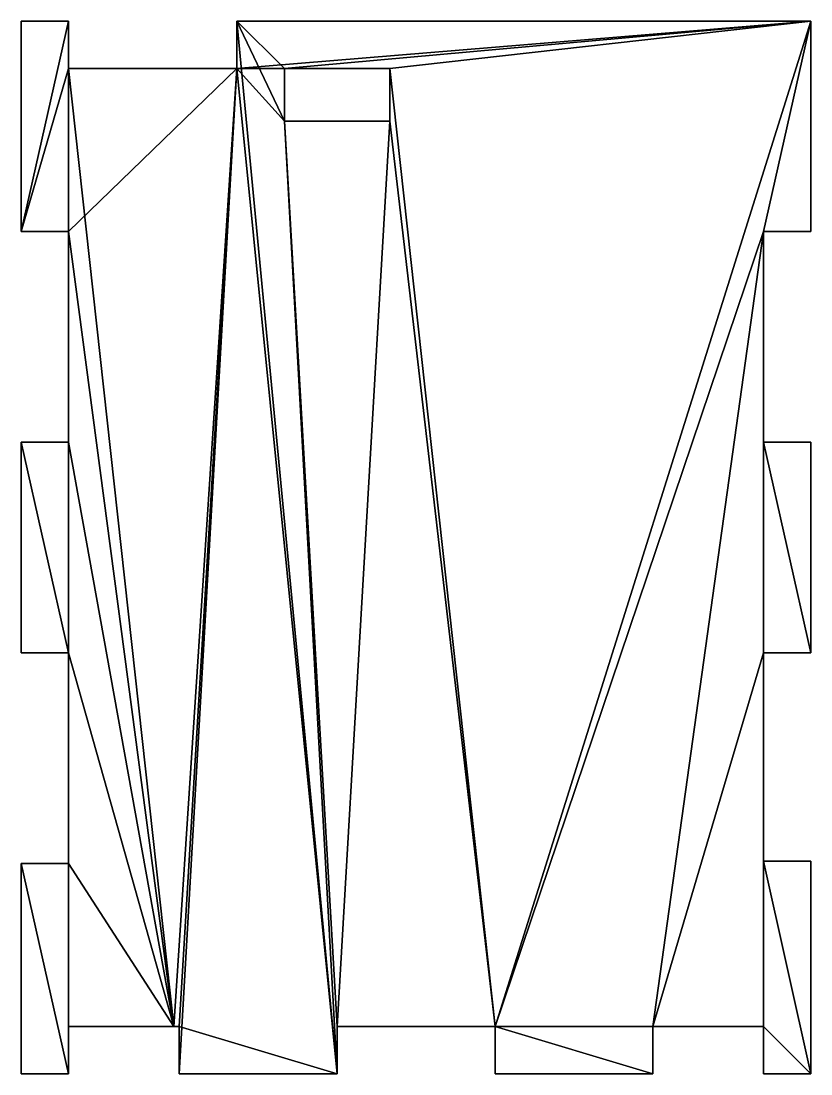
# Model space of a CAD drawing. Extents: x 0 to 733, y -1 to 392.
# Drawn here: x 182.7 to 332.7, y -0.6 to 199.4 of the extents above; entities that cross this region are included whole.
import ezdxf

# ---------------------------------------------------------------- set-up
doc = ezdxf.new("R2010")
doc.units = 0
doc.header["$LTSCALE"] = 25.4
doc.layers.get('0').update_dxf_attribs({"linetype": 'CONTINUOUS'})

# ---------------------------------------------------------------- blocks, each defined once
blk = doc.blocks.new('GROUP_1')
at = {"color": 0}
for p, q in [((82, 150), (82, 150, 40.44)), ((91, 150, 40.44), (82, 150, 40.44)), ((82, 150), (91, 150)), ((82, 141), (82, 150)), ((82, 150), (91, 150)), ((82, 141, 80), (82, 150, 80)), ((91, 150, 80), (82, 150, 80)), ((82, 141, 160), (82, 150, 160)), ((91, 150, 160), (82, 150, 160)), ((82, 150, 200), (91, 150, 200)), ((82, 41, 200), (82, 150, 200)), ((91, 150, 160), (82, 150, 160)), ((82, 150, 160), (82, 150, 200)), ((82, 150, 200), (91, 150, 200)), ((91, 150, 40.44), (82, 150, 40.44)), ((82, 150, 40.44), (82, 141, 40.44)), ((91, 150, 80), (82, 150, 80)), ((82, 150, 80), (82, 150, 120)), ((91, 150, 120), (82, 150, 120)), ((91, 150, 120), (82, 150, 120)), ((82, 150, 120), (82, 141, 120)), ((82, 150), (82, 150, 40.44)), ((82, 141), (82, 150)), ((82, 41, 200), (82, 150, 200)), ((82, 150, 160), (82, 150, 200)), ((82, 141, 160), (82, 150, 160)), ((82, 150, 120), (82, 141, 120)), ((82, 150, 80), (82, 150, 120)), ((82, 141, 80), (82, 150, 80)), ((82, 150, 40.44), (82, 141, 40.44)), ((91, 150), (91, 150, 40.44)), ((91, 141), (91, 150)), ((91, 141, 80), (91, 150, 80)), ((91, 141, 160), (91, 150, 160)), ((91, 41, 200), (91, 150, 200)), ((91, 150, 160), (91, 150, 200)), ((91, 150, 40.44), (91, 141, 40.44)), ((91, 150, 80), (91, 150, 120)), ((91, 150, 120), (91, 141, 120)), ((91, 150, 160), (91, 150, 200)), ((91, 41, 200), (91, 150, 200)), ((91, 141), (91, 150)), ((91, 150), (91, 150, 40.44)), ((91, 150, 40.44), (91, 141, 40.44)), ((91, 141, 80), (91, 150, 80)), ((91, 150, 80), (91, 150, 120)), ((91, 150, 120), (91, 141, 120)), ((91, 141, 160), (91, 150, 160)), ((82, 120, 9), (82, 141, 9)), ((91, 141, 9), (82, 141, 9)), ((91, 141, 120), (82, 141, 120)), ((82, 141, 120), (82, 141, 160)), ((91, 141, 160), (82, 141, 160)), ((91, 141), (82, 141)), ((91, 141, 9), (82, 141, 9)), ((82, 141, 9), (82, 141)), ((91, 141), (82, 141)), ((91, 141, 80), (82, 141, 80)), ((91, 141, 160), (82, 141, 160)), ((91, 141, 40.44), (82, 141, 40.44)), ((91, 141, 40.44), (82, 141, 40.44)), ((82, 141, 40.44), (82, 141, 80)), ((91, 141, 80), (82, 141, 80)), ((91, 141, 120), (82, 141, 120)), ((82, 141, 9), (82, 141)), ((82, 120, 9), (82, 141, 9)), ((82, 141, 120), (82, 141, 160)), ((82, 141, 40.44), (82, 141, 80)), ((91, 120, 9), (91, 141, 9)), ((91, 141, 120), (91, 141, 160)), ((91, 141, 9), (91, 141)), ((91, 141, 40.44), (91, 141, 80)), ((91, 120, 9), (91, 141, 9)), ((91, 141, 9), (91, 141)), ((91, 141, 40.44), (91, 141, 80)), ((91, 141, 120), (91, 141, 160)), ((91, 120, 9), (82, 120, 9)), ((91, 120), (82, 120)), ((82, 120), (82, 120, 9)), ((91, 120, 9), (82, 120, 9)), ((82, 90), (82, 120)), ((91, 120), (82, 120)), ((82, 120), (82, 120, 9)), ((82, 90), (82, 120)), ((91, 120), (91, 120, 9)), ((91, 90), (91, 120)), ((91, 90), (91, 120)), ((91, 120), (91, 120, 9)), ((91, 90), (82, 90)), ((91, 90, 9), (82, 90, 9)), ((82, 90, 9), (82, 90)), ((91, 90), (82, 90)), ((82, 60, 9), (82, 90, 9)), ((91, 90, 9), (82, 90, 9)), ((82, 90, 9), (82, 90)), ((82, 60, 9), (82, 90, 9)), ((91, 90, 9), (91, 90)), ((91, 60, 9), (91, 90, 9)), ((91, 60, 9), (91, 90, 9)), ((91, 90, 9), (91, 90)), ((91, 70, 181), (82, 70, 181)), ((82, 70, 181), (82, 50, 181)), ((82, 50, 191), (82, 70, 191)), ((91, 70, 191), (82, 70, 191)), ((91, 70, 191), (82, 70, 191)), ((82, 70, 191), (82, 70, 181)), ((91, 70, 181), (82, 70, 181)), ((82, 70, 181), (82, 50, 181)), ((82, 70, 191), (82, 70, 181)), ((82, 50, 191), (82, 70, 191)), ((91, 70, 181), (91, 50, 181)), ((91, 50, 191), (91, 70, 191)), ((91, 70, 191), (91, 70, 181)), ((91, 50, 191), (91, 70, 191)), ((91, 70, 191), (91, 70, 181)), ((91, 70, 181), (91, 50, 181)), ((82, 30), (82, 60)), ((91, 60), (82, 60)), ((91, 60, 9), (82, 60, 9)), ((91, 60), (82, 60)), ((82, 60), (82, 60, 9)), ((91, 60, 9), (82, 60, 9)), ((82, 60), (82, 60, 9)), ((82, 30), (82, 60)), ((91, 30), (91, 60)), ((91, 60), (91, 60, 9)), ((91, 30), (91, 60)), ((91, 60), (91, 60, 9)), ((91, 50, 181), (82, 50, 181)), ((91, 50, 181), (82, 50, 181)), ((82, 50, 181), (82, 50, 191)), ((91, 50, 191), (82, 50, 191)), ((91, 50, 191), (82, 50, 191)), ((82, 50, 181), (82, 50, 191)), ((91, 50, 181), (91, 50, 191)), ((91, 50, 181), (91, 50, 191)), ((91, 41, 191), (82, 41, 191)), ((82, 9, 191), (82, 41, 191)), ((91, 41, 191), (82, 41, 191)), ((91, 41, 200), (82, 41, 200)), ((82, 41, 191), (82, 41, 200)), ((91, 41, 200), (82, 41, 200)), ((82, 9, 191), (82, 41, 191)), ((82, 41, 191), (82, 41, 200)), ((91, 9, 191), (91, 41, 191)), ((91, 41, 191), (91, 41, 200)), ((91, 41, 191), (91, 41, 200)), ((91, 9, 191), (91, 41, 191)), ((91, 30), (82, 30)), ((91, 30, 9), (82, 30, 9)), ((82, 30, 9), (82, 30)), ((91, 30), (82, 30)), ((82, 29, 9), (82, 30, 9)), ((91, 30, 9), (82, 30, 9)), ((82, 30, 9), (82, 30)), ((82, 29, 9), (82, 30, 9)), ((82, 9, 9), (82, 29, 9)), ((91, 29, 9), (82, 29, 9)), ((91, 29, 9), (82, 29, 9)), ((82, 9, 9), (82, 29, 9)), ((91, 30, 9), (91, 30)), ((91, 29, 9), (91, 30, 9)), ((91, 29, 9), (91, 30, 9)), ((91, 30, 9), (91, 30)), ((91, 9, 9), (91, 29, 9)), ((91, 9, 9), (91, 29, 9)), ((91, 9, 80), (82, 9, 80)), ((82, 9, 40), (82, 9, 80)), ((91, 9, 40), (82, 9, 40)), ((91, 9, 120), (82, 9, 120)), ((82, 0, 120), (82, 9, 120)), ((82, 0), (82, 9)), ((91, 9), (82, 9)), ((91, 9, 160), (82, 9, 160)), ((82, 9, 120), (82, 9, 160)), ((91, 9, 120), (82, 9, 120)), ((82, 9, 160), (82, 0, 160)), ((91, 9, 160), (82, 9, 160)), ((91, 9, 191), (82, 9, 191)), ((82, 9, 200), (82, 9, 191)), ((91, 9, 200), (82, 9, 200)), ((91, 9, 191), (82, 9, 191)), ((91, 9, 200), (82, 9, 200)), ((82, 0, 200), (82, 9, 200)), ((91, 9, 40), (82, 9, 40)), ((82, 0, 40), (82, 9, 40)), ((91, 9), (82, 9)), ((82, 9), (82, 9, 9)), ((91, 9, 9), (82, 9, 9)), ((91, 9, 9), (82, 9, 9)), ((82, 9, 80), (82, 0, 80)), ((91, 9, 80), (82, 9, 80)), ((82, 9), (82, 9, 9)), ((82, 0), (82, 9)), ((82, 0, 40), (82, 9, 40)), ((82, 9, 40), (82, 9, 80)), ((82, 9, 80), (82, 0, 80)), ((82, 0, 120), (82, 9, 120)), ((82, 9, 120), (82, 9, 160)), ((82, 9, 160), (82, 0, 160)), ((82, 0, 200), (82, 9, 200)), ((82, 9, 200), (82, 9, 191)), ((91, 9, 40), (91, 9, 80)), ((91, 0, 120), (91, 9, 120)), ((91, 0), (91, 9)), ((91, 9, 120), (91, 9, 160)), ((91, 9, 160), (91, 0, 160)), ((91, 9, 200), (91, 9, 191)), ((91, 0, 200), (91, 9, 200)), ((91, 0, 40), (91, 9, 40)), ((91, 9), (91, 9, 9)), ((91, 9, 80), (91, 0, 80)), ((91, 9, 200), (91, 9, 191)), ((91, 0, 200), (91, 9, 200)), ((91, 9, 160), (91, 0, 160)), ((91, 9, 120), (91, 9, 160)), ((91, 0, 120), (91, 9, 120)), ((91, 9, 80), (91, 0, 80)), ((91, 9, 40), (91, 9, 80)), ((91, 0, 40), (91, 9, 40)), ((91, 0), (91, 9)), ((91, 9), (91, 9, 9)), ((91, 0, 120), (82, 0, 120)), ((82, 0), (91, 0)), ((91, 0, 160), (82, 0, 160)), ((82, 0, 160), (82, 0, 200)), ((91, 0, 160), (82, 0, 160)), ((82, 0, 200), (91, 0, 200)), ((82, 0, 200), (91, 0, 200)), ((91, 0, 40), (82, 0, 40)), ((91, 0, 40), (82, 0, 40)), ((82, 0), (82, 0, 40)), ((82, 0), (91, 0)), ((82, 0, 80), (82, 0, 120)), ((91, 0, 80), (82, 0, 80)), ((91, 0, 120), (82, 0, 120)), ((91, 0, 80), (82, 0, 80)), ((82, 0), (82, 0, 40)), ((82, 0, 80), (82, 0, 120)), ((82, 0, 160), (82, 0, 200)), ((91, 0, 160), (91, 0, 200)), ((91, 0), (91, 0, 40)), ((91, 0, 80), (91, 0, 120)), ((91, 0, 160), (91, 0, 200)), ((91, 0, 80), (91, 0, 120)), ((91, 0), (91, 0, 40))]:
    blk.add_line(p, q, dxfattribs=at)
mesh = blk.add_polyface(dxfattribs=at)
corners = [(82, 150), (91, 150, 40.44), (91, 150), (82, 150, 40.44)]
mesh.append_faces([[corners[k] for k in face] for face in [(0, 1, 2), (1, 0, 3)]], dxfattribs={"vtx0": -1, "color": 0})
mesh = blk.add_polyface(dxfattribs=at)
corners = [(82, 150), (91, 141), (82, 141), (91, 150)]
mesh.append_faces([[corners[k] for k in face] for face in [(0, 1, 2), (1, 0, 3)]], dxfattribs={"vtx0": -1, "color": 0})
mesh = blk.add_polyface(dxfattribs=at)
corners = [(82, 150, 80), (91, 141, 80), (82, 141, 80), (91, 150, 80)]
mesh.append_faces([[corners[k] for k in face] for face in [(0, 1, 2), (1, 0, 3)]], dxfattribs={"vtx0": -1, "color": 0})
mesh = blk.add_polyface(dxfattribs=at)
corners = [(82, 150, 160), (91, 141, 160), (82, 141, 160), (91, 150, 160)]
mesh.append_faces([[corners[k] for k in face] for face in [(0, 1, 2), (1, 0, 3)]], dxfattribs={"vtx0": -1, "color": 0})
mesh = blk.add_polyface(dxfattribs=at)
corners = [(91, 41, 200), (82, 150, 200), (82, 41, 200), (91, 150, 200)]
mesh.append_faces([[corners[k] for k in face] for face in [(0, 1, 2), (1, 0, 3)]], dxfattribs={"vtx0": -1, "color": 0})
mesh = blk.add_polyface(dxfattribs=at)
corners = [(82, 150, 160), (91, 150, 200), (91, 150, 160), (82, 150, 200)]
mesh.append_faces([[corners[k] for k in face] for face in [(0, 1, 2), (1, 0, 3)]], dxfattribs={"vtx0": -1, "color": 0})
mesh = blk.add_polyface(dxfattribs=at)
corners = [(91, 141, 40.44), (82, 150, 40.44), (82, 141, 40.44), (91, 150, 40.44)]
mesh.append_faces([[corners[k] for k in face] for face in [(0, 1, 2), (1, 0, 3)]], dxfattribs={"vtx0": -1, "color": 0})
mesh = blk.add_polyface(dxfattribs=at)
corners = [(82, 150, 120), (91, 150, 80), (82, 150, 80), (91, 150, 120)]
mesh.append_faces([[corners[k] for k in face] for face in [(0, 1, 2), (1, 0, 3)]], dxfattribs={"vtx0": -1, "color": 0})
mesh = blk.add_polyface(dxfattribs=at)
corners = [(91, 141, 120), (82, 150, 120), (82, 141, 120), (91, 150, 120)]
mesh.append_faces([[corners[k] for k in face] for face in [(0, 1, 2), (1, 0, 3)]], dxfattribs={"vtx0": -1, "color": 0})
mesh = blk.add_polyface(dxfattribs=at)
corners = [(82, 0, 120), (82, 9, 80), (82, 0, 80), (82, 9, 120), (82, 9, 160), (82, 9, 40), (82, 9, 200), (82, 0, 160), (82, 0, 200), (82, 41, 200), (82, 50, 191), (82, 50, 181), (82, 150, 200), (82, 70, 191), (82, 90, 9), (82, 141, 160), (82, 120, 9), (82, 120), (82, 141, 80), (82, 141, 9), (82, 150, 160), (82, 141, 120), (82, 150, 80), (82, 150, 120), (82, 150), (82, 141), (82, 141, 40.44), (82, 150, 40.44), (82, 90), (82, 0, 40), (82, 9), (82, 0), (82, 9, 9), (82, 29, 9), (82, 9, 191), (82, 41, 191), (82, 30, 9), (82, 30), (82, 60), (82, 60, 9), (82, 70, 181)]
mesh.append_faces([[corners[k] for k in face] for face in [(0, 1, 2), (6, 7, 8), (15, 12, 20), (22, 21, 23), (19, 24, 25), (24, 26, 27), (29, 30, 31)]], dxfattribs={"vtx0": -1, "color": 0})
mesh.append_faces([[corners[k] for k in face] for face in [(1, 4, 5), (7, 6, 4), (10, 12, 13), (16, 18, 19), (18, 21, 22), (21, 18, 15), (26, 19, 18), (30, 5, 32), (32, 5, 33), (34, 4, 6), (33, 35, 36), (36, 35, 37), (37, 35, 38), (38, 11, 39), (39, 40, 14)]], dxfattribs={"vtx0": -1, "vtx1": -1, "color": 0})
mesh.append_faces([[corners[k] for k in face] for face in [(13, 12, 14), (14, 12, 15), (14, 15, 16), (16, 15, 18), (24, 19, 26), (33, 5, 4), (33, 4, 34), (38, 9, 11)]], dxfattribs={"vtx0": -1, "vtx1": -1, "vtx2": -1, "color": 0})
mesh.append_faces([[corners[k] for k in face] for face in [(1, 0, 3), (1, 3, 4), (9, 10, 11), (10, 9, 12), (14, 16, 17), (30, 29, 5), (33, 34, 35), (38, 35, 9), (39, 11, 40), (14, 40, 13)]], dxfattribs={"vtx0": -1, "vtx2": -1, "color": 0})
mesh.append_faces([[corners[k] for k in face] for face in [(17, 28, 14)]], dxfattribs={"vtx2": -1, "color": 0})
mesh = blk.add_polyface(dxfattribs=at)
corners = [(91, 9), (91, 0, 40), (91, 0), (91, 9, 40), (91, 9, 9), (91, 29, 9), (91, 9, 80), (91, 9, 120), (91, 9, 160), (91, 9, 191), (91, 0, 160), (91, 41, 191), (91, 30, 9), (91, 9, 200), (91, 0, 200), (91, 0, 120), (91, 0, 80), (91, 60), (91, 30), (91, 50, 181), (91, 60, 9), (91, 70, 181), (91, 90, 9), (91, 70, 191), (91, 120), (91, 90), (91, 150), (91, 141, 9), (91, 141), (91, 141, 40.44), (91, 150, 40.44), (91, 150, 80), (91, 141, 120), (91, 141, 80), (91, 150, 120), (91, 150, 200), (91, 41, 200), (91, 50, 191), (91, 141, 160), (91, 120, 9), (91, 150, 160)]
mesh.append_faces([[corners[k] for k in face] for face in [(0, 1, 2), (10, 13, 14), (6, 15, 16), (17, 12, 18), (24, 22, 25), (26, 27, 28), (29, 26, 30), (32, 31, 34), (11, 35, 36), (35, 38, 40)]], dxfattribs={"vtx0": -1, "color": 0})
mesh.append_faces([[corners[k] for k in face] for face in [(1, 0, 3), (3, 5, 6), (7, 5, 8), (8, 9, 10), (9, 8, 11), (13, 10, 9), (15, 6, 7), (19, 20, 21), (21, 22, 23), (31, 32, 33), (37, 11, 19), (39, 22, 24), (33, 27, 29), (38, 33, 32)]], dxfattribs={"vtx0": -1, "vtx1": -1, "color": 0})
mesh.append_faces([[corners[k] for k in face] for face in [(6, 5, 7), (11, 8, 5), (12, 17, 11), (11, 17, 19), (27, 26, 29), (35, 11, 37), (35, 23, 22), (35, 22, 38), (38, 22, 39), (38, 39, 33)]], dxfattribs={"vtx0": -1, "vtx1": -1, "vtx2": -1, "color": 0})
mesh.append_faces([[corners[k] for k in face] for face in [(3, 0, 4), (3, 4, 5), (11, 5, 12), (19, 17, 20), (21, 20, 22), (35, 37, 23), (33, 39, 27)]], dxfattribs={"vtx0": -1, "vtx2": -1, "color": 0})
mesh = blk.add_polyface(dxfattribs=at)
corners = [(91, 141, 9), (82, 120, 9), (82, 141, 9), (91, 120, 9)]
mesh.append_faces([[corners[k] for k in face] for face in [(0, 1, 2), (1, 0, 3)]], dxfattribs={"vtx0": -1, "color": 0})
mesh = blk.add_polyface(dxfattribs=at)
corners = [(82, 141, 160), (91, 141, 120), (82, 141, 120), (91, 141, 160)]
mesh.append_faces([[corners[k] for k in face] for face in [(0, 1, 2), (1, 0, 3)]], dxfattribs={"vtx0": -1, "color": 0})
mesh = blk.add_polyface(dxfattribs=at)
corners = [(91, 141, 9), (82, 141), (91, 141), (82, 141, 9)]
mesh.append_faces([[corners[k] for k in face] for face in [(0, 1, 2), (1, 0, 3)]], dxfattribs={"vtx0": -1, "color": 0})
mesh = blk.add_polyface(dxfattribs=at)
corners = [(82, 141, 80), (91, 141, 40.44), (82, 141, 40.44), (91, 141, 80)]
mesh.append_faces([[corners[k] for k in face] for face in [(0, 1, 2), (1, 0, 3)]], dxfattribs={"vtx0": -1, "color": 0})
mesh = blk.add_polyface(dxfattribs=at)
corners = [(82, 120), (91, 120, 9), (91, 120), (82, 120, 9)]
mesh.append_faces([[corners[k] for k in face] for face in [(0, 1, 2), (1, 0, 3)]], dxfattribs={"vtx0": -1, "color": 0})
mesh = blk.add_polyface(dxfattribs=at)
corners = [(82, 120), (91, 90), (82, 90), (91, 120)]
mesh.append_faces([[corners[k] for k in face] for face in [(0, 1, 2), (1, 0, 3)]], dxfattribs={"vtx0": -1, "color": 0})
mesh = blk.add_polyface(dxfattribs=at)
corners = [(91, 90, 9), (82, 90), (91, 90), (82, 90, 9)]
mesh.append_faces([[corners[k] for k in face] for face in [(0, 1, 2), (1, 0, 3)]], dxfattribs={"vtx0": -1, "color": 0})
mesh = blk.add_polyface(dxfattribs=at)
corners = [(91, 90, 9), (82, 60, 9), (82, 90, 9), (91, 60, 9)]
mesh.append_faces([[corners[k] for k in face] for face in [(0, 1, 2), (1, 0, 3)]], dxfattribs={"vtx0": -1, "color": 0})
mesh = blk.add_polyface(dxfattribs=at)
corners = [(91, 50, 181), (82, 70, 181), (82, 50, 181), (91, 70, 181)]
mesh.append_faces([[corners[k] for k in face] for face in [(0, 1, 2), (1, 0, 3)]], dxfattribs={"vtx0": -1, "color": 0})
mesh = blk.add_polyface(dxfattribs=at)
corners = [(91, 70, 191), (82, 50, 191), (82, 70, 191), (91, 50, 191)]
mesh.append_faces([[corners[k] for k in face] for face in [(0, 1, 2), (1, 0, 3)]], dxfattribs={"vtx0": -1, "color": 0})
mesh = blk.add_polyface(dxfattribs=at)
corners = [(91, 70, 191), (82, 70, 181), (91, 70, 181), (82, 70, 191)]
mesh.append_faces([[corners[k] for k in face] for face in [(0, 1, 2), (1, 0, 3)]], dxfattribs={"vtx0": -1, "color": 0})
mesh = blk.add_polyface(dxfattribs=at)
corners = [(91, 60), (82, 30), (82, 60), (91, 30)]
mesh.append_faces([[corners[k] for k in face] for face in [(0, 1, 2), (1, 0, 3)]], dxfattribs={"vtx0": -1, "color": 0})
mesh = blk.add_polyface(dxfattribs=at)
corners = [(82, 60, 9), (91, 60), (82, 60), (91, 60, 9)]
mesh.append_faces([[corners[k] for k in face] for face in [(0, 1, 2), (1, 0, 3)]], dxfattribs={"vtx0": -1, "color": 0})
mesh = blk.add_polyface(dxfattribs=at)
corners = [(82, 50, 181), (91, 50, 191), (91, 50, 181), (82, 50, 191)]
mesh.append_faces([[corners[k] for k in face] for face in [(0, 1, 2), (1, 0, 3)]], dxfattribs={"vtx0": -1, "color": 0})
mesh = blk.add_polyface(dxfattribs=at)
corners = [(91, 9, 191), (82, 41, 191), (82, 9, 191), (91, 41, 191)]
mesh.append_faces([[corners[k] for k in face] for face in [(0, 1, 2), (1, 0, 3)]], dxfattribs={"vtx0": -1, "color": 0})
mesh = blk.add_polyface(dxfattribs=at)
corners = [(91, 41, 200), (82, 41, 191), (91, 41, 191), (82, 41, 200)]
mesh.append_faces([[corners[k] for k in face] for face in [(0, 1, 2), (1, 0, 3)]], dxfattribs={"vtx0": -1, "color": 0})
mesh = blk.add_polyface(dxfattribs=at)
corners = [(91, 30, 9), (82, 30), (91, 30), (82, 30, 9)]
mesh.append_faces([[corners[k] for k in face] for face in [(0, 1, 2), (1, 0, 3)]], dxfattribs={"vtx0": -1, "color": 0})
mesh = blk.add_polyface(dxfattribs=at)
corners = [(82, 30, 9), (91, 29, 9), (82, 29, 9), (91, 30, 9)]
mesh.append_faces([[corners[k] for k in face] for face in [(0, 1, 2), (1, 0, 3)]], dxfattribs={"vtx0": -1, "color": 0})
mesh = blk.add_polyface(dxfattribs=at)
corners = [(91, 29, 9), (82, 9, 9), (82, 29, 9), (91, 9, 9)]
mesh.append_faces([[corners[k] for k in face] for face in [(0, 1, 2), (1, 0, 3)]], dxfattribs={"vtx0": -1, "color": 0})
mesh = blk.add_polyface(dxfattribs=at)
corners = [(91, 9, 80), (82, 9, 40), (91, 9, 40), (82, 9, 80)]
mesh.append_faces([[corners[k] for k in face] for face in [(0, 1, 2), (1, 0, 3)]], dxfattribs={"vtx0": -1, "color": 0})
mesh = blk.add_polyface(dxfattribs=at)
corners = [(82, 0, 120), (91, 9, 120), (82, 9, 120), (91, 0, 120)]
mesh.append_faces([[corners[k] for k in face] for face in [(0, 1, 2), (1, 0, 3)]], dxfattribs={"vtx0": -1, "color": 0})
mesh = blk.add_polyface(dxfattribs=at)
corners = [(82, 9), (91, 0), (82, 0), (91, 9)]
mesh.append_faces([[corners[k] for k in face] for face in [(0, 1, 2), (1, 0, 3)]], dxfattribs={"vtx0": -1, "color": 0})
mesh = blk.add_polyface(dxfattribs=at)
corners = [(91, 9, 160), (82, 9, 120), (91, 9, 120), (82, 9, 160)]
mesh.append_faces([[corners[k] for k in face] for face in [(0, 1, 2), (1, 0, 3)]], dxfattribs={"vtx0": -1, "color": 0})
mesh = blk.add_polyface(dxfattribs=at)
corners = [(91, 9, 160), (82, 0, 160), (82, 9, 160), (91, 0, 160)]
mesh.append_faces([[corners[k] for k in face] for face in [(0, 1, 2), (1, 0, 3)]], dxfattribs={"vtx0": -1, "color": 0})
mesh = blk.add_polyface(dxfattribs=at)
corners = [(82, 9, 200), (91, 9, 191), (82, 9, 191), (91, 9, 200)]
mesh.append_faces([[corners[k] for k in face] for face in [(0, 1, 2), (1, 0, 3)]], dxfattribs={"vtx0": -1, "color": 0})
mesh = blk.add_polyface(dxfattribs=at)
corners = [(91, 0, 200), (82, 9, 200), (82, 0, 200), (91, 9, 200)]
mesh.append_faces([[corners[k] for k in face] for face in [(0, 1, 2), (1, 0, 3)]], dxfattribs={"vtx0": -1, "color": 0})
mesh = blk.add_polyface(dxfattribs=at)
corners = [(82, 0, 40), (91, 9, 40), (82, 9, 40), (91, 0, 40)]
mesh.append_faces([[corners[k] for k in face] for face in [(0, 1, 2), (1, 0, 3)]], dxfattribs={"vtx0": -1, "color": 0})
mesh = blk.add_polyface(dxfattribs=at)
corners = [(82, 9), (91, 9, 9), (91, 9), (82, 9, 9)]
mesh.append_faces([[corners[k] for k in face] for face in [(0, 1, 2), (1, 0, 3)]], dxfattribs={"vtx0": -1, "color": 0})
mesh = blk.add_polyface(dxfattribs=at)
corners = [(91, 9, 80), (82, 0, 80), (82, 9, 80), (91, 0, 80)]
mesh.append_faces([[corners[k] for k in face] for face in [(0, 1, 2), (1, 0, 3)]], dxfattribs={"vtx0": -1, "color": 0})
mesh = blk.add_polyface(dxfattribs=at)
corners = [(91, 0, 200), (82, 0, 160), (91, 0, 160), (82, 0, 200)]
mesh.append_faces([[corners[k] for k in face] for face in [(0, 1, 2), (1, 0, 3)]], dxfattribs={"vtx0": -1, "color": 0})
mesh = blk.add_polyface(dxfattribs=at)
corners = [(91, 0, 40), (82, 0), (91, 0), (82, 0, 40)]
mesh.append_faces([[corners[k] for k in face] for face in [(0, 1, 2), (1, 0, 3)]], dxfattribs={"vtx0": -1, "color": 0})
mesh = blk.add_polyface(dxfattribs=at)
corners = [(91, 0, 120), (82, 0, 80), (91, 0, 80), (82, 0, 120)]
mesh.append_faces([[corners[k] for k in face] for face in [(0, 1, 2), (1, 0, 3)]], dxfattribs={"vtx0": -1, "color": 0})

msp = doc.modelspace()

# ---------------------------------------------------------------- block references
at = {"color": 0, "extrusion": (3.97214e-15, 1, -4.08007e-15), "rotation": 90.0000000000005}
msp.add_blockref('GROUP_1', (-182.7, -82, -0.57), dxfattribs=at)

doc.saveas('drawing.dxf')
